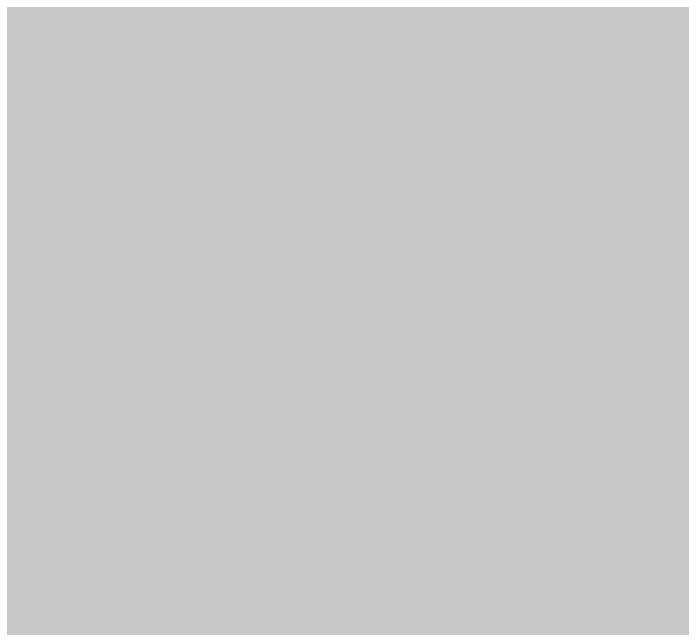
# Model space of a CAD drawing. Header units: millimetres. Extents: x -0.5 to 77.7, y -66.2 to -6.
# Drawn here: x 47.15868 to 47.1979, y -22.74811 to -22.71206 of the extents above; entities that cross this region are included whole.
import ezdxf

# ---------------------------------------------------------------- set-up
doc = ezdxf.new("R2010")
doc.units = ezdxf.units.MM
doc.header["$MEASUREMENT"] = 0
doc.layers.add('Inner1', color=7, linetype='Continuous', true_color=0x999966)
doc.layers.add('Top-Silkscreen-Layer', color=7, linetype='Continuous', true_color=0xffcc00)

msp = doc.modelspace()

# ---------------------------------------------------------------- hatches: boundary and pattern name
at = {"layer": 'Inner1'}
msp.add_hatch(color=256, dxfattribs=at).paths.add_polyline_path([(77.239014, -6.454153), (77.239014, -65.681991), (-0.02286, -65.681991), (-0.02286, -6.454153)])

# ---------------------------------------------------------------- linework, layer by layer
at = {"layer": 'Top-Silkscreen-Layer', "const_width": 0.254001}
for points in [[(47.105576, -22.556545), (47.102121, -22.585369), (47.109583, -22.598121), (47.127623, -22.623596), (47.138196, -22.636319), (47.123146, -22.645247), (47.149651, -22.739732), (47.175597, -22.647097), (47.178772, -22.610866), (47.194444, -22.590387), (47.191403, -22.560922), (47.181979, -22.52681)], [(47.207747, -22.540588), (47.216041, -22.607559), (47.228982, -22.625205), (47.247016, -22.625205), (47.26505, -22.625205), (47.279071, -22.609795), (47.293098, -22.586862), (47.298095, -22.579332), (47.303093, -22.589091), (47.319343, -22.618498), (47.335592, -22.638139), (47.328722, -22.640994), (47.303093, -22.685221), (47.303093, -22.705088), (47.318098, -22.72269), (47.322124, -22.760036), (47.323464, -22.834726), (47.374918, -22.831223)], [(47.366593, -22.639545), (47.358471, -22.633806), (47.377801, -22.612927)]]:
    msp.add_lwpolyline(points, dxfattribs=at)
for points in [[(47.023965, -22.546728), (47.04974, -22.608004), (47.077153, -22.550427), (47.066212, -22.533459), (47.050527, -22.533459)], [(47.228093, -22.64639), (47.208097, -22.686095), (47.208097, -22.704651), (47.221267, -22.716537), (47.268555, -22.719544)], [(47.032341, -22.657904), (47.025674, -22.699925), (47.033655, -22.717636), (47.049467, -22.715859), (47.065285, -22.71409), (47.072905, -22.698432), (47.080531, -22.682782), (47.072175, -22.666898)], [(47.220365, -22.771171), (47.248095, -22.837377), (47.288094, -22.802945)], [(47.121267, -22.768979), (47.108097, -22.780864), (47.108097, -22.800127), (47.108097, -22.819389), (47.122619, -22.831253), (47.148095, -22.843109), (47.173572, -22.831253), (47.188094, -22.819389), (47.188094, -22.800127), (47.188094, -22.780864), (47.174918, -22.768979), (47.148095, -22.757094)], [(47.027731, -22.778235), (47.02667, -22.811575), (47.030969, -22.828776), (47.048159, -22.828776), (47.065355, -22.828776), (47.070187, -22.813002), (47.070219, -22.781469), (47.065412, -22.765694), (47.049251, -22.763903), (47.03309, -22.762104)], [(47.23424, -22.875618), (47.220359, -22.895238), (47.21284, -22.911922), (47.220409, -22.928716), (47.27502, -22.928731), (47.282411, -22.911726), (47.275585, -22.896629)], [(47.120365, -22.885858), (47.148095, -22.952064), (47.188094, -22.911922), (47.148095, -22.87178)]]:
    msp.add_lwpolyline(points, close=True, dxfattribs=at)

doc.saveas('drawing.dxf')
